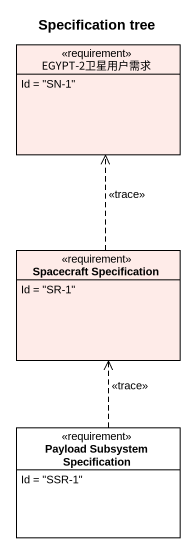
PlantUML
@startuml
title Specification tree
hide circle
hide empty members
class "EGYPT-2卫星用户需求" as EGYPT_2卫星用户需求 <<requirement>> #FEEBE8 {
  Id = "SN-1"
}
class "Spacecraft Specification" as Spacecraft_Specification <<requirement>> #FEEBE8 {
  Id = "SR-1"
}
class "Payload Subsystem Specification" as Payload_Subsystem <<requirement>> {
  Id = "SSR-1"
}
Spacecraft_Specification .up.> EGYPT_2卫星用户需求 : <<trace>>
Payload_Subsystem .up.> Spacecraft_Specification : <<trace>>
@enduml
